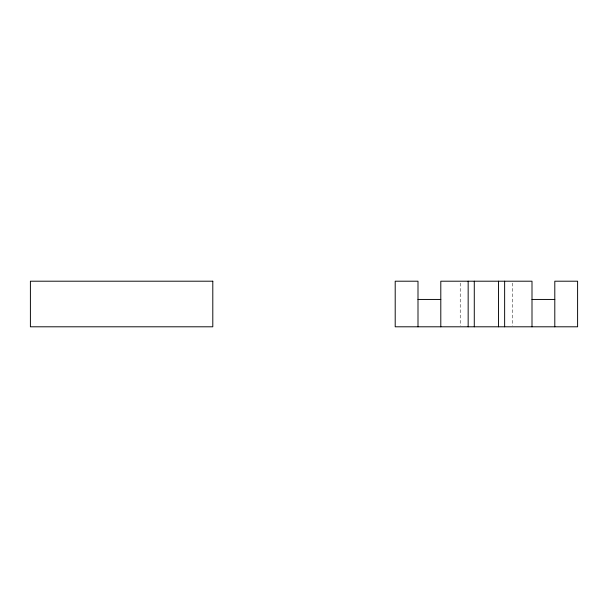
<?xml version="1.0" encoding="UTF-8"?>
<svg xmlns="http://www.w3.org/2000/svg" width="608" height="608" viewBox="0 0 608 608"><rect width="100%" height="100%" fill="white"/><g stroke="black" fill="none" stroke-linecap="round" stroke-linejoin="round"><path stroke-width="0.46" stroke-dasharray="3.04 2.28" d="M512.582 283.1L512.582 325.85M460.218 283.1L460.218 325.85"/><path stroke-width="0.91" d="M418 299.44L440.8 299.44M532 299.44L554.8 299.44M554.8 326.8L554.8 281.2L577.6 281.2L577.6 326.8L395.2 326.8L395.2 281.2L418 281.2L418 326.8M532 326.8L532 281.2L440.8 281.2L440.8 326.8M504.64 281.2L504.64 326.8M498.522 281.2L498.522 326.8M474.278 281.2L474.278 326.8M468.16 281.2L468.16 326.8M212.8 281.2L30.4 281.2L30.4 326.8L212.8 326.8L212.8 281.2"/></g></svg>
